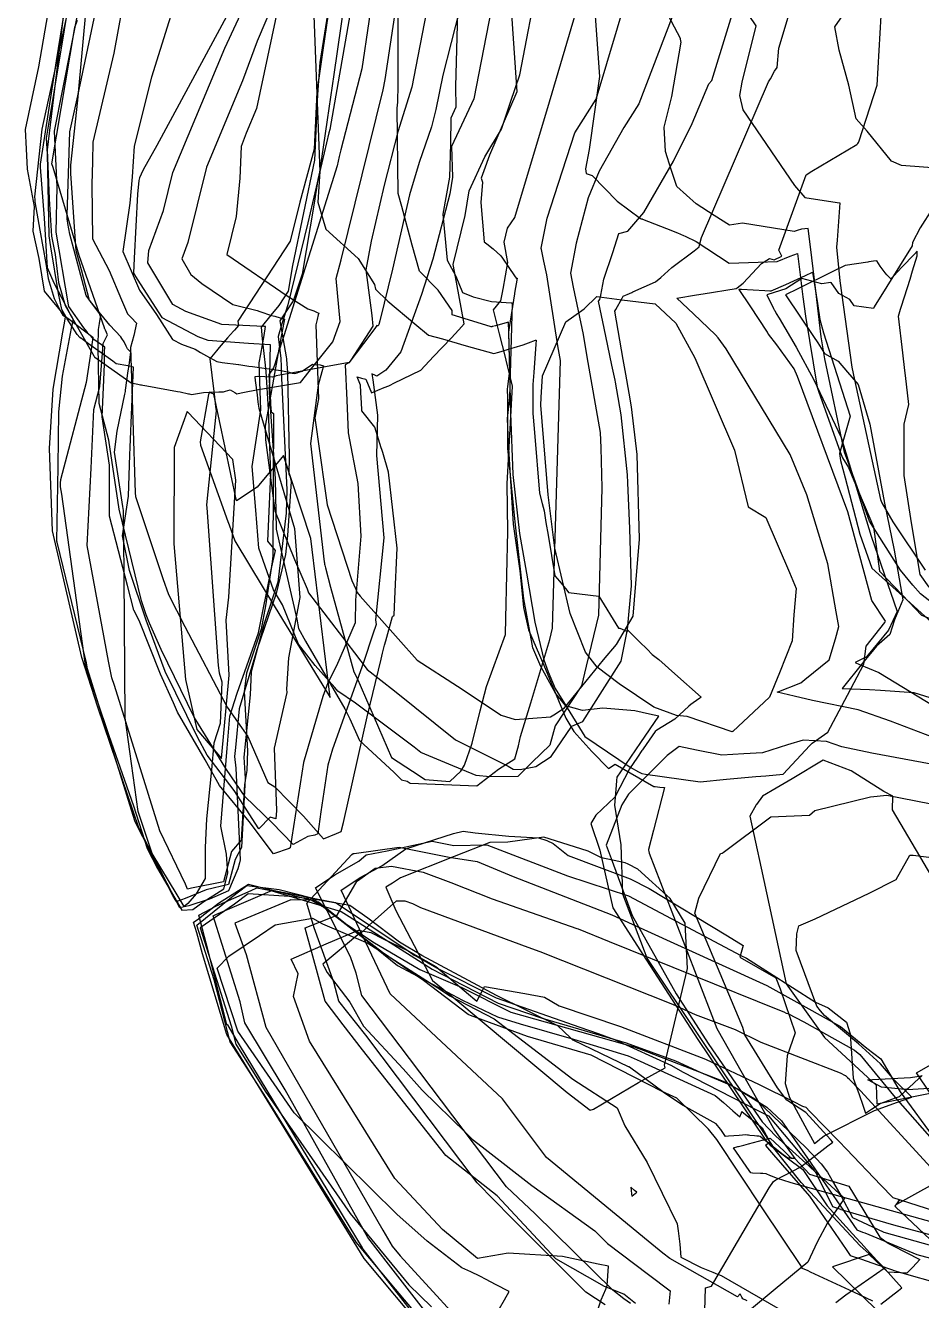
# Model space of a CAD drawing. Extents: x 0 to 298, y 0 to 220.
# Drawn here: x 9.26 to 31.68, y 158.27 to 190.17 of the extents above; entities that cross this region are included whole.
import ezdxf

# ---------------------------------------------------------------- set-up
doc = ezdxf.new("R2010")
doc.units = 0
doc.layers.add('LINES', color=1, linetype='CONTINUOUS')

msp = doc.modelspace()

# ---------------------------------------------------------------- linework, layer by layer
at = {"layer": 'LINES', "color": 1}
for points in [[(17.959, 195.752, 0), (16.977, 188.945, 0), (16.811, 187.813, 0), (16.62, 186.499, 0), (16.579, 186.318, 0), (16.489, 185.725, 0), (16.187, 183.953, 0), (15.97, 183.303, 0), (15.926, 183.237, 0), (15.624, 182.786, 0), (15.784, 181.885, 0), (15.793, 181.835, 0), (15.796, 181.819, 0), (15.816, 181.493, 0), (15.86, 179.375, 0), (15.851, 178.951, 0), (15.878, 178.907, 0), (15.914, 178.761, 0), (15.816, 177.409, 0), (15.768, 176.935, 0), (15.535, 175.964, 0), (15.048, 174.553, 0), (14.607, 173.074, 0), (14.516, 172.106, 0), (14.489, 171.884, 0), (14.522, 171.591, 0), (14.634, 169.294, 0), (14.617, 169.221, 0), (14.577, 169.07, 0), (14.342, 168.523, 0), (13.863, 168.31, 0), (13.5, 168.193, 0), (13.352, 168.146, 0), (13.124, 168.093, 0), (12.811, 168.702, 0), (12.097, 170.095, 0), (11.551, 171.713, 0), (11.075, 173.114, 0), (10.676, 174.36, 0), (10.433, 175.404, 0), (9.94, 177.526, 0), (9.867, 179.585, 0), (9.907, 180.261, 0), (9.957, 181.074, 0), (10.2, 182.502, 0), (10.246, 182.774, 0), (10.265, 182.885, 0), (10.098, 183.089, 0), (9.742, 183.526, 0), (9.602, 184.347, 0), (9.458, 185.028, 0), (9.491, 185.646, 0), (9.313, 186.579, 0), (9.288, 187.087, 0), (9.263, 187.572, 0), (9.599, 189.135, 0), (9.949, 191.175, 0)], [(16.469, 194.805, 0), (15.044, 188.098, 0), (14.781, 187.478, 0), (14.658, 187.148, 0), (14.626, 186.357, 0), (14.531, 185.396, 0), (14.302, 184.447, 0), (15.813, 183.405, 0), (16.326, 183.081, 0), (16.475, 183.031, 0), (16.564, 182.992, 0), (16.6, 182.977, 0), (16.588, 182.93, 0), (16.561, 182.818, 0), (16.529, 182.684, 0), (16.595, 180.831, 0), (16.505, 180.36, 0), (16.754, 178.592, 0), (16.814, 178.178, 0), (17.432, 176.288, 0), (17.528, 176.066, 0), (17.565, 175.983, 0), (17.639, 175.896, 0), (19.066, 174.297, 0), (20.07, 173.639, 0), (21.169, 172.916, 0), (21.512, 172.808, 0), (22.397, 172.874, 0), (22.482, 172.928, 0), (22.751, 173.101, 0), (23.729, 174.298, 0), (24.052, 174.682, 0), (24.468, 175.39, 0), (24.539, 176.212, 0), (24.63, 177.32, 0), (24.566, 179.437, 0), (24.431, 180.631, 0), (24.367, 180.977, 0), (24.285, 181.453, 0), (24.222, 181.817, 0), (24.012, 183.029, 0), (24.036, 183.071, 0), (24.191, 183.347, 0), (24.221, 183.4, 0), (24.378, 183.47, 0), (24.434, 183.494, 0), (24.458, 183.505, 0), (25.028, 183.76, 0), (25.157, 183.864, 0), (25.439, 184.114, 0), (25.996, 184.537, 0), (26.123, 184.635, 0), (26.13, 184.675, 0), (26.175, 184.872, 0), (27.852, 188.766, 0), (27.903, 188.842, 0), (28.004, 189.031, 0), (28.074, 189.119, 0), (28.112, 189.603, 0), (29.084, 192.835, 0)], [(20.193, 194.811, 0), (20.021, 188.644, 0), (20.033, 188.128, 0), (19.907, 187.851, 0), (19.894, 187.211, 0), (19.874, 186.382, 0), (19.706, 185.456, 0), (19.741, 185.091, 0), (19.818, 184.298, 0), (20.029, 183.905, 0), (20.195, 183.496, 0), (20.464, 183.383, 0), (20.92, 183.265, 0), (21.289, 183.242, 0), (21.417, 183.234, 0), (21.441, 183.233, 0), (21.44, 183.22, 0), (21.373, 180.861, 0), (21.318, 180.342, 0), (21.337, 179.723, 0), (21.465, 177.697, 0), (21.633, 176.525, 0), (21.728, 175.613, 0), (21.846, 175.054, 0), (22.231, 174.165, 0), (22.786, 172.84, 0), (22.982, 172.512, 0), (23.433, 172.008, 0), (23.852, 171.582, 0), (24.018, 171.694, 0), (24.989, 171.134, 0), (25.019, 171.131, 0), (25.138, 171.118, 0), (25.252, 171.105, 0), (24.979, 170.036, 0), (24.856, 169.553, 0), (24.852, 169.536, 0), (24.86, 169.505, 0), (24.872, 169.464, 0), (26.004, 166.529, 0), (26.565, 165.08, 0), (28.002, 162.531, 0), (28.516, 161.822, 0), (28.878, 161.436, 0), (29.862, 161.131, 0), (30.64, 159.858, 0), (30.823, 159.724, 0), (30.845, 159.708, 0), (30.96, 159.648, 0), (31.638, 159.295, 0), (31.468, 159.107, 0), (31.397, 159.037, 0), (31.314, 158.956, 0), (30.839, 158.98, 0), (30.377, 159.426, 0), (29.453, 159.116, 0), (30.18, 158.406, 0), (31.008, 157.595, 0)], [(18.008, 180.123, 0), (17.68, 180.529, 0), (17.667, 180.755, 0), (17.663, 180.831, 0), (17.643, 181.176, 0), (17.565, 181.38, 0), (17.67, 181.352, 0), (17.778, 181.323, 0), (17.918, 180.98, 0), (18.237, 181.113, 0), (18.352, 181.161, 0), (18.389, 181.177, 0), (18.48, 181.222, 0), (19.153, 181.552, 0), (19.475, 181.889, 0), (19.914, 182.352, 0), (20.11, 182.558, 0), (20.236, 182.712, 0), (20.046, 183.75, 0), (19.965, 184.192, 0), (20.268, 185.418, 0), (20.361, 186.037, 0), (20.756, 186.89, 0), (21.178, 187.575, 0), (21.4, 188.257, 0), (21.635, 188.942, 0), (22.586, 193.886, 0)], [(17.866, 193.21, 0), (16.875, 187.572, 0), (16.852, 187.49, 0), (16.331, 185.233, 0), (15.83, 183.184, 0), (15.681, 182.707, 0), (15.584, 182.394, 0), (15.648, 181.844, 0), (15.65, 181.819, 0), (15.657, 181.669, 0), (15.664, 181.526, 0), (15.799, 178.559, 0), (15.785, 177.969, 0), (15.579, 176.245, 0), (15.226, 175.187, 0), (14.911, 173.998, 0), (14.881, 173.429, 0), (14.73, 171.869, 0), (14.758, 171.329, 0), (14.664, 169.604, 0), (14.51, 169.309, 0), (14.339, 168.68, 0), (13.78, 168.548, 0), (13.258, 168.332, 0), (13.077, 168.263, 0), (13.029, 168.259, 0), (12.946, 168.401, 0), (12.008, 170.244, 0), (11.914, 170.537, 0), (10.811, 174.08, 0), (10.785, 174.229, 0), (10.058, 177.242, 0), (10.05, 177.274, 0), (10.08, 179.141, 0), (10.1, 180.509, 0), (10.185, 181.397, 0), (10.415, 182.603, 0), (10.435, 182.709, 0), (10.455, 182.816, 0), (10.435, 182.855, 0), (10.391, 182.94, 0), (9.977, 183.726, 0), (9.817, 184.106, 0), (9.734, 185.351, 0), (9.641, 186.631, 0), (9.637, 186.707, 0), (10.042, 189.292, 0), (10.236, 190.522, 0)], [(30.669, 158.176, 0), (31.112, 158.525, 0), (31.194, 158.588, 0), (30.704, 159.133, 0), (30.652, 159.191, 0), (30.524, 159.306, 0), (30.151, 159.643, 0), (28.67, 161.223, 0), (27.987, 162.079, 0), (27.942, 162.175, 0), (27.182, 163.306, 0), (26.097, 164.931, 0), (24.819, 166.841, 0), (24.214, 168.441, 0), (24.168, 169.671, 0), (24.007, 170.662, 0), (24.051, 171.155, 0), (24.063, 171.283, 0), (24.071, 171.367, 0), (24.163, 171.503, 0), (24.661, 172.234, 0), (25.109, 172.89, 0), (24.875, 172.943, 0), (24.509, 173.026, 0), (23.712, 173.092, 0), (23.204, 173.036, 0), (22.783, 173.152, 0), (22.526, 173.468, 0), (22.158, 174.133, 0), (21.961, 174.602, 0), (21.733, 175.828, 0), (21.516, 177.754, 0), (21.335, 179.587, 0), (21.329, 180.847, 0), (21.328, 181.072, 0), (21.336, 181.139, 0), (21.386, 181.536, 0), (21.359, 182.508, 0), (21.353, 182.747, 0), (21.02, 182.662, 0), (20.946, 182.639, 0), (20.944, 182.638, 0), (20.94, 182.637, 0), (20.926, 182.633, 0), (20.922, 182.634, 0), (20.921, 182.634, 0), (20.92, 182.635, 0), (20.919, 182.635, 0), (20.912, 182.637, 0), (20.89, 182.643, 0), (19.937, 182.931, 0), (19.942, 183.039, 0), (19.587, 183.547, 0), (19.118, 184.025, 0), (18.94, 184.675, 0), (18.677, 185.64, 0), (18.59, 185.968, 0), (18.562, 188.105, 0), (18.577, 188.254, 0), (18.59, 188.689, 0), (18.587, 193.029, 0)], [(18.202, 192.646, 0), (17.678, 189.086, 0), (17.156, 187.065, 0), (17.111, 186.891, 0), (17.058, 186.664, 0), (15.725, 182.408, 0), (15.572, 181.921, 0), (15.508, 181.726, 0), (15.47, 181.611, 0)], [(17.075, 192.118, 0), (16.705, 189.558, 0), (16.55, 188.502, 0), (16.484, 187.076, 0), (16.129, 185.753, 0), (15.883, 184.774, 0), (14.579, 182.774, 0), (14.591, 182.669, 0), (14.491, 182.552, 0), (14.464, 182.521, 0), (14.319, 182.354, 0), (14.11, 182.113, 0), (14.038, 182.03, 0), (13.877, 181.836, 0), (13.979, 181.012, 0), (13.996, 180.871, 0), (14.019, 180.639, 0), (14.03, 180.53, 0), (13.792, 178.18, 0), (13.797, 178.104, 0), (14.08, 174.162, 0), (14.107, 173.977, 0), (14.175, 173.75, 0), (14.133, 172.71, 0), (13.975, 172.216, 0), (13.917, 171.546, 0), (13.79, 170.327, 0), (13.758, 169.605, 0), (13.761, 168.827, 0), (13.533, 168.446, 0), (13.327, 168.208, 0), (13.234, 168.129, 0), (13.054, 168.425, 0), (12.431, 169.456, 0), (12.086, 170.509, 0), (11.876, 172.008, 0), (11.759, 172.851, 0), (11.73, 176.425, 0), (11.73, 176.482, 0), (11.712, 178.015, 0), (11.712, 178.032, 0), (11.712, 178.042, 0), (11.697, 178.139, 0), (11.486, 179.497, 0), (11.553, 180.02, 0), (11.752, 180.951, 0), (11.756, 180.985, 0), (11.761, 181.015, 0), (11.765, 181.045, 0), (11.833, 181.53, 0), (11.839, 181.575, 0), (11.853, 181.672, 0), (11.899, 181.998, 0), (11.817, 182.079, 0), (11.779, 182.153, 0), (11.728, 182.254, 0), (11.674, 182.341, 0), (11.647, 182.385, 0), (11.376, 182.671, 0), (10.879, 183.277, 0), (10.878, 183.278, 0), (10.878, 183.279, 0), (10.866, 183.291, 0), (10.665, 184.056, 0), (10.528, 184.532, 0), (10.401, 186.473, 0), (10.394, 186.626, 0), (10.397, 186.679, 0), (10.573, 188.308, 0), (10.799, 190.764, 0)], [(15.402, 178.943, 0), (15.345, 180.562, 0), (15.281, 181.519, 0), (15.274, 181.593, 0), (15.257, 181.749, 0), (15.25, 181.816, 0), (15.195, 182.337, 0), (15.165, 182.626, 0), (15.412, 182.924, 0), (15.614, 183.166, 0), (15.848, 183.524, 0), (15.95, 184.171, 0), (16.501, 186.803, 0), (16.578, 188.446, 0), (16.634, 189.248, 0), (17.119, 192.301, 0)], [(13.07, 190.968, 0), (12.417, 188.876, 0), (11.982, 187.152, 0), (11.928, 186.389, 0), (11.876, 185.724, 0), (11.702, 184.519, 0), (12.113, 183.55, 0), (12.544, 182.943, 0), (12.939, 182.317, 0), (13.17, 182.197, 0), (13.505, 182.071, 0), (13.641, 181.994, 0), (13.868, 181.866, 0), (14.048, 181.763, 0), (14.184, 181.745, 0), (14.596, 181.688, 0), (14.604, 181.687, 0), (14.849, 181.653, 0), (14.941, 181.64, 0), (15.654, 181.542, 0), (15.69, 181.534, 0), (15.859, 181.495, 0), (15.935, 181.477, 0), (15.99, 181.464, 0), (16.057, 181.486, 0), (16.099, 181.499, 0), (16.189, 181.528, 0), (16.447, 181.696, 0), (16.465, 181.694, 0), (16.64, 181.682, 0), (16.719, 181.66, 0), (16.678, 181.511, 0), (16.585, 181.175, 0), (16.397, 179.714, 0), (16.74, 176.756, 0), (16.743, 176.726, 0), (16.747, 176.699, 0), (16.751, 176.666, 0), (16.766, 176.607, 0), (16.894, 176.118, 0), (17.479, 174.004, 0), (17.554, 173.856, 0), (18.419, 171.861, 0), (18.945, 171.516, 0), (19.261, 171.305, 0), (19.883, 171.255, 0), (20.155, 171.519, 0), (20.251, 171.667, 0), (20.442, 172.214, 0), (20.638, 173.023, 0), (20.801, 173.637, 0), (21.273, 174.932, 0), (21.28, 175.343, 0), (21.332, 177.513, 0), (21.319, 178.708, 0), (21.445, 181.147, 0), (21.292, 181.796, 0), (21.273, 181.876, 0), (21.124, 182.46, 0), (20.971, 183.058, 0), (21.161, 183.286, 0), (21.205, 183.533, 0), (21.21, 183.562, 0), (21.213, 183.578, 0), (21.331, 184.24, 0), (21.243, 184.753, 0), (21.32, 185.1, 0), (21.51, 185.365, 0), (22.372, 188.261, 0), (23.416, 191.799, 0)], [(23.011, 187.487, 0), (23.54, 188.331, 0), (24.611, 191.909, 0)], [(19.341, 190.739, 0), (18.926, 188.632, 0), (18.581, 187.515, 0), (18.24, 186.175, 0), (17.912, 184.778, 0), (17.777, 184.057, 0), (17.933, 182.917, 0), (17.955, 182.646, 0), (17.404, 181.802, 0), (17.364, 181.742, 0), (16.174, 181.527, 0), (15.532, 181.405, 0), (15.516, 181.4, 0), (15.496, 181.393, 0), (15.433, 181.373, 0), (15.068, 181.388, 0), (15.01, 181.386, 0), (14.999, 181.386, 0), (15.011, 181.289, 0), (15.056, 180.929, 0), (15.079, 180.751, 0), (15.092, 180.645, 0), (15.098, 180.597, 0), (15.992, 177.588, 0), (16.129, 175.865, 0), (15.84, 174.348, 0), (15.793, 173.565, 0), (15.806, 173.483, 0), (15.481, 172.094, 0), (15.541, 170.529, 0), (15.53, 170.319, 0), (15.383, 170.369, 0), (15.102, 170.075, 0), (14.481, 171.031, 0), (13.805, 171.915, 0), (13.568, 172.365, 0), (12.759, 174.01, 0), (12.278, 175.292, 0), (11.864, 176.54, 0), (11.686, 177.401, 0), (11.842, 178.4, 0), (11.876, 179.434, 0), (11.883, 179.61, 0), (11.925, 180.634, 0), (11.965, 181.625, 0), (11.82, 181.659, 0), (11.529, 181.711, 0), (11.452, 181.778, 0), (10.838, 182.21, 0), (10.706, 182.307, 0), (10.663, 182.339, 0), (10.657, 182.343, 0), (10.626, 182.365, 0), (10.556, 182.443, 0), (10.306, 182.83, 0), (10.175, 183.065, 0), (10.087, 183.47, 0), (9.896, 184.631, 0), (9.859, 184.911, 0), (9.813, 186.958, 0), (9.792, 187.353, 0), (9.988, 188.556, 0), (10.492, 191.586, 0)], [(12.322, 184.238, 0), (12.35, 184.541, 0), (12.712, 185.542, 0), (12.946, 186.493, 0), (14.25, 189.602, 0), (15.218, 191.688, 0)], [(15.764, 191.433, 0), (15.062, 189.783, 0), (14.693, 188.786, 0), (13.788, 186.63, 0), (13.324, 184.743, 0), (13.175, 184.332, 0), (13.398, 183.941, 0), (13.678, 183.719, 0), (14.455, 183.188, 0), (15.06, 183.043, 0), (15.124, 183.021, 0), (15.422, 182.92, 0), (15.506, 182.896, 0), (15.747, 182.827, 0), (15.682, 182.523, 0), (15.586, 181.984, 0), (15.26, 180.151, 0), (15.269, 179.805, 0), (15.501, 178.031, 0), (15.995, 176.809, 0), (16.311, 176.078, 0), (16.343, 175.975, 0), (17.492, 174.476, 0), (17.81, 174.062, 0), (18.5, 173.522, 0), (20.026, 172.303, 0), (21.343, 171.638, 0), (21.466, 171.563, 0), (21.64, 171.554, 0), (22.031, 171.635, 0), (22.414, 171.882, 0), (22.93, 172.639, 0), (23.208, 172.756, 0), (23.699, 173.531, 0), (24.165, 174.267, 0), (24.328, 175.062, 0), (24.429, 176.155, 0), (24.388, 177.59, 0)], [(24.388, 177.59, 0), (24.335, 178.729, 0), (24.329, 178.929, 0), (24.171, 180.431, 0), (24.062, 181.055, 0), (24.028, 181.251, 0), (24.018, 181.298, 0), (23.938, 181.675, 0), (23.785, 182.4, 0), (23.601, 183.274, 0), (23.638, 183.316, 0), (23.658, 183.423, 0), (23.733, 183.824, 0), (23.962, 184.49, 0), (24.106, 184.972, 0), (24.339, 185.029, 0), (24.739, 185.495, 0), (25.482, 186.779, 0), (25.944, 187.724, 0), (26.362, 188.71, 0), (26.436, 188.798, 0), (27.257, 191.457, 0)], [(11.784, 191.174, 0), (11.473, 189.48, 0), (10.945, 187.251, 0), (10.939, 186.767, 0), (10.923, 186.196, 0), (10.941, 184.835, 0), (11.355, 184.042, 0), (11.665, 183.312, 0), (11.814, 182.962, 0), (11.903, 182.87, 0), (12.043, 182.724, 0), (11.975, 182.414, 0), (11.892, 182.115, 0), (12.01, 178.48, 0), (12.012, 178.386, 0), (12.696, 176.339, 0), (12.842, 175.932, 0), (13.253, 175.139, 0), (14.305, 173.121, 0), (14.827, 172.38, 0), (15.326, 171.235, 0), (15.504, 171.125, 0), (16.218, 170.387, 0), (16.723, 169.819, 0), (17.047, 169.955, 0), (17.165, 170.004, 0), (17.219, 170.231, 0), (17.81, 172.876, 0), (18.162, 174.314, 0), (18.2, 174.47, 0), (18.208, 174.502, 0), (18.248, 174.665, 0), (18.278, 174.775, 0), (18.447, 175.382, 0), (18.491, 175.419, 0), (18.501, 175.825, 0), (18.565, 177.097, 0), (18.349, 178.998, 0), (18.201, 179.486, 0), (18.177, 179.564, 0), (18.164, 179.608, 0), (18.008, 180.123, 0)], [(14.734, 191.226, 0), (12.546, 187.17, 0), (12.207, 186.563, 0), (12.157, 186.454, 0), (12.116, 186.358, 0), (12.109, 186.329, 0), (12.098, 186.298, 0), (12.066, 185.949, 0), (11.983, 184.352, 0), (11.962, 183.978, 0), (12.06, 183.822, 0), (12.674, 182.865, 0), (13.579, 182.394, 0), (13.829, 182.3, 0), (14.846, 182.223, 0), (15.381, 182.191, 0), (15.375, 181.815, 0), (15.362, 180.987, 0), (15.511, 178.834, 0), (15.538, 177.573, 0), (16.052, 175.316, 0), (16.098, 175.087, 0), (16.268, 174.772, 0), (17.252, 173.079, 0), (17.38, 172.824, 0), (17.619, 172.286, 0), (18.483, 171.489, 0), (18.673, 171.302, 0), (18.81, 171.265, 0), (18.892, 171.215, 0), (19.096, 171.205, 0), (20.555, 171.145, 0), (21.096, 171.57, 0), (21.504, 171.824, 0), (21.6, 172.15, 0), (21.649, 172.387, 0), (21.906, 173.227, 0), (22.385, 174.814, 0), (22.453, 175.095, 0), (22.484, 176.233, 0), (22.651, 181.787, 0), (22.585, 182.162, 0), (22.309, 183.935, 0), (22.237, 184.273, 0), (22.173, 184.568, 0), (22.166, 184.59, 0), (22.168, 184.599, 0), (22.317, 185.352, 0), (22.602, 186.224, 0), (23.011, 187.487, 0)], [(16.445, 191.293, 0), (16.624, 186.518, 0), (16.575, 185.755, 0), (16.778, 185.077, 0), (17.586, 184.339, 0), (17.993, 183.694, 0), (18.017, 183.575, 0), (18.326, 183.272, 0), (19.008, 182.705, 0), (19.346, 182.425, 0), (19.694, 182.329, 0), (20.288, 182.16, 0), (20.984, 181.962, 0), (21.104, 181.998, 0), (21.193, 182.025, 0), (21.377, 182.081, 0), (21.49, 182.115, 0), (21.714, 182.183, 0), (21.847, 182.231, 0), (22.027, 182.296, 0), (22.043, 182.302, 0), (22.035, 182.203, 0), (21.979, 181.492, 0), (21.955, 181.189, 0), (21.957, 180.465, 0), (21.965, 180.376, 0), (21.998, 179.993, 0), (22.127, 178.474, 0), (22.191, 178.217, 0), (22.238, 178.03, 0), (22.287, 177.735, 0), (22.339, 177.419, 0), (22.506, 176.404, 0), (22.622, 176.266, 0), (22.811, 176.043, 0), (22.847, 175.99, 0), (23.606, 175.891, 0), (24.103, 175.097, 0), (24.132, 175.095, 0), (24.325, 175.012, 0), (24.333, 175.04, 0), (24.629, 174.753, 0), (24.817, 174.569, 0), (24.943, 174.432, 0), (25.108, 174.308, 0), (25.514, 173.949, 0), (26.171, 173.367, 0), (26.136, 173.342, 0), (26.129, 173.338, 0), (26.116, 173.328, 0), (25.91, 173.181, 0), (25.865, 173.141, 0), (25.509, 172.821, 0), (25.063, 172.539, 0), (25.019, 172.511, 0), (24.719, 172.073, 0), (24.704, 172.05, 0), (24.689, 172.029, 0), (24.577, 171.865, 0), (24.381, 171.576, 0), (24.009, 170.866, 0), (23.538, 170.418, 0), (23.408, 170.203, 0), (23.632, 169.537, 0), (23.96, 168.093, 0), (24.806, 166.786, 0), (26.089, 164.8, 0), (27.752, 162.328, 0), (27.821, 162.236, 0), (27.837, 162.214, 0), (27.896, 162.162, 0), (28.717, 161.548, 0), (29.325, 160.642, 0), (29.96, 159.942, 0), (30.057, 159.835, 0), (30.152, 159.729, 0), (30.173, 159.707, 0), (30.306, 159.56, 0), (30.749, 159.071, 0), (29.791, 158.407, 0), (29.54, 158.213, 0)], [(20.335, 191.39, 0), (19.702, 188.932, 0), (19.533, 188.071, 0), (19.422, 187.639, 0), (19.115, 186.747, 0), (18.872, 185.937, 0), (18.446, 184.073, 0), (18.129, 182.786, 0), (18.103, 182.688, 0), (18.084, 182.657, 0), (18.073, 182.661, 0), (18.058, 182.667, 0), (18.022, 182.619, 0), (17.905, 182.462, 0), (17.355, 181.729, 0), (17.26, 181.681, 0), (17.301, 180.797, 0), (17.338, 179.981, 0), (17.579, 178.714, 0), (17.653, 177.397, 0), (17.522, 175.795, 0), (17.513, 175.228, 0), (17.047, 174.152, 0), (16.826, 173.724, 0)], [(23.463, 191.228, 0), (23.625, 188.895, 0), (23.368, 187.067, 0), (23.28, 186.586, 0), (23.296, 186.471, 0), (23.444, 186.416, 0), (24.072, 185.775, 0), (24.654, 185.344, 0), (24.671, 185.339, 0), (24.686, 185.334, 0), (24.692, 185.332, 0), (24.704, 185.329, 0), (25.299, 185.097, 0), (25.58, 184.988, 0), (25.725, 184.918, 0), (25.766, 184.899, 0), (26.045, 184.765, 0), (26.871, 184.225, 0), (27.595, 184.252, 0), (28.076, 184.27, 0), (28.398, 184.398, 0), (28.581, 184.472, 0), (28.657, 183.866, 0), (28.684, 183.651, 0), (28.718, 183.382, 0), (28.783, 182.899, 0), (29.075, 181.126, 0), (29.111, 181.001, 0), (29.652, 179.505, 0), (29.706, 179.356, 0), (29.858, 179.113, 0), (29.994, 178.788, 0), (30.483, 177.627, 0), (30.634, 176.519, 0), (31.374, 175.742, 0), (31.68, 175.422, 0), (33.701, 174.618, 0)], [(32.927, 174.958, 0), (31.659, 175.956, 0), (31.471, 176.173, 0), (31.155, 176.542, 0), (30.386, 177.771, 0), (29.923, 179.05, 0), (29.761, 179.501, 0), (29.265, 181.834, 0), (29.175, 182.379, 0), (29.038, 183.532, 0), (28.906, 184.635, 0), (28.851, 185.092, 0), (28.683, 185.081, 0), (28.573, 185.047, 0), (28.495, 185.022, 0), (27.205, 185.23, 0), (26.878, 185.175, 0), (26.497, 185.42, 0), (26.046, 185.71, 0), (25.558, 186.144, 0), (25.422, 186.573, 0), (25.276, 187.023, 0), (25.244, 187.631, 0), (25.435, 188.396, 0), (25.667, 189.752, 0), (25.661, 189.772, 0), (25.656, 189.846, 0), (24.883, 191.306, 0)], [(10.392, 190.863, 0), (10.181, 189.904, 0), (9.669, 187.576, 0), (9.492, 185.884, 0), (9.495, 185.82, 0), (9.499, 185.758, 0), (9.62, 185.053, 0), (9.769, 184.218, 0), (9.829, 183.846, 0), (9.982, 183.34, 0), (10.156, 182.994, 0), (10.2, 182.927, 0), (10.296, 182.865, 0), (10.353, 182.823, 0), (10.949, 182.373, 0), (10.902, 182.063, 0), (10.777, 181.239, 0), (10.137, 178.807, 0), (10.132, 178.726, 0), (10.126, 178.628, 0), (10.165, 178.45, 0), (10.759, 174.166, 0), (11.35, 172.41, 0), (11.965, 170.647, 0), (12.308, 169.577, 0), (12.563, 169.078, 0), (13.172, 168.038, 0), (13.448, 168.058, 0), (13.697, 168.237, 0), (14.227, 168.575, 0), (14.323, 168.96, 0), (14.296, 169.44, 0), (14.154, 170.136, 0), (14.312, 172.09, 0), (14.376, 172.889, 0), (14.563, 173.468, 0), (15.092, 174.98, 0), (15.411, 176.557, 0), (15.518, 177.033, 0), (15.325, 177.268, 0), (15.402, 178.943, 0)], [(10.269, 190.953, 0), (9.803, 187.061, 0), (9.855, 185.835, 0), (9.917, 184.901, 0), (10.001, 184.441, 0), (10.089, 183.745, 0), (10.256, 183.163, 0), (10.971, 181.91, 0), (10.993, 181.874, 0), (10.995, 181.873, 0), (11.903, 181.228, 0), (12.035, 181.204, 0), (12.075, 181.197, 0), (12.137, 181.186, 0), (12.162, 181.181, 0), (12.195, 181.175, 0), (12.298, 181.156, 0), (13.064, 181.019, 0), (13.131, 181.004, 0), (13.345, 180.958, 0), (13.359, 180.955, 0), (13.419, 180.942, 0), (13.72, 180.991, 0), (13.875, 180.997, 0), (13.921, 180.998, 0), (14.097, 181.004, 0), (14.123, 181.005, 0), (14.155, 181.007, 0), (14.217, 181.011, 0), (14.27, 181.026, 0), (14.383, 181.057, 0), (14.505, 180.989, 0), (14.555, 180.961, 0), (14.661, 180.981, 0), (14.828, 181.013, 0), (15.093, 181.063, 0), (16.146, 181.244, 0), (16.453, 181.63, 0), (16.95, 182.259, 0), (17.136, 182.765, 0), (17.035, 183.842, 0), (17.164, 184.311, 0), (18.21, 188.561, 0), (18.265, 188.82, 0), (18.527, 190.593, 0)], [(11.149, 182.925, 0), (10.89, 183.269, 0), (10.779, 183.417, 0), (10.371, 184.954, 0), (10.319, 185.22, 0), (10.31, 185.289, 0), (10.309, 185.326, 0), (10.304, 185.425, 0), (10.374, 187.512, 0), (10.576, 188.417, 0), (11.13, 191.063, 0)], [(20.976, 190.876, 0), (20.48, 188.339, 0), (19.922, 187.144, 0), (19.946, 186.375, 0), (19.88, 185.957, 0), (19.456, 184.324, 0), (19.169, 183.439, 0), (18.656, 182.011, 0), (18.278, 181.547, 0), (18.051, 181.398, 0), (18.019, 181.414, 0), (17.931, 181.46, 0), (17.951, 181.311, 0), (18.072, 180.42, 0), (18.043, 179.418, 0), (18.23, 177.351, 0), (18.025, 175.305, 0), (18.039, 175.189, 0), (17.951, 174.945, 0), (17.723, 174.233, 0), (16.942, 172.07, 0), (16.824, 171.669, 0), (16.652, 170.498, 0), (16.575, 169.947, 0), (16.502, 169.918, 0), (16.327, 169.881, 0), (15.96, 169.679, 0), (15.43, 170.231, 0), (14.759, 170.874, 0), (14.296, 171.56, 0), (13.487, 172.868, 0), (12.655, 174.563, 0), (12.363, 175.219, 0), (12.282, 175.427, 0), (12.168, 175.781, 0), (11.609, 178.069, 0), (11.349, 179.795, 0), (11.11, 180.716, 0), (11.085, 182.148, 0), (11.088, 182.567, 0), (11.113, 182.713, 0), (11.149, 182.925, 0)], [(32.131, 172.296, 0), (30.909, 172.768, 0), (30.097, 173.052, 0), (28.956, 173.282, 0), (28.495, 173.391, 0), (28.075, 173.49, 0), (28.661, 173.725, 0), (28.768, 173.811, 0), (29.377, 174.305, 0), (29.529, 174.827, 0), (29.619, 175.139, 0), (29.551, 175.499, 0), (29.337, 176.705, 0), (28.811, 178.427, 0), (28.396, 179.436, 0), (26.794, 182.079, 0), (26.659, 182.264, 0), (26.597, 182.361, 0), (26.531, 182.436, 0), (25.976, 182.958, 0), (25.56, 183.353, 0), (26.054, 183.431, 0), (26.219, 183.457, 0), (27.05, 183.595, 0), (27.072, 183.606, 0), (27.223, 183.727, 0), (27.679, 184.218, 0), (27.877, 184.342, 0), (27.996, 184.311, 0), (28.187, 184.4, 0), (28.111, 184.55, 0), (28.801, 186.439, 0), (28.942, 186.527, 0), (30.066, 187.199, 0), (30.093, 187.222, 0), (30.108, 187.249, 0), (30.124, 187.288, 0), (30.577, 188.677, 0), (30.703, 190.853, 0)], [(16.826, 173.724, 0), (16.704, 173.388, 0), (16.233, 171.789, 0), (16.223, 171.732, 0), (15.887, 169.596, 0), (15.859, 169.58, 0), (15.467, 169.45, 0), (14.859, 170.256, 0), (14.12, 171.156, 0), (13.757, 171.803, 0), (13.068, 172.989, 0), (12.964, 173.223, 0), (12.641, 173.946, 0), (12.107, 175.288, 0), (11.974, 175.541, 0), (11.813, 176.161, 0), (11.363, 177.892, 0), (11.367, 179.174, 0), (11.185, 180.382, 0), (11.223, 181.31, 0), (11.24, 181.702, 0), (11.243, 182.01, 0), (11.244, 182.128, 0), (10.971, 182.314, 0), (10.832, 182.465, 0), (10.824, 182.473, 0), (10.821, 182.479, 0), (10.817, 182.484, 0), (10.802, 182.51, 0), (10.801, 182.51, 0), (10.799, 182.514, 0), (10.725, 182.605, 0), (10.347, 183.138, 0), (10.338, 183.182, 0), (10.028, 185.001, 0), (10.059, 186.136, 0), (9.992, 187.53, 0), (10.61, 190.678, 0)], [(21.41, 190.695, 0), (21.555, 188.517, 0), (20.877, 186.932, 0), (20.734, 186.537, 0), (20.666, 186.354, 0), (20.697, 186.252, 0), (20.66, 185.745, 0), (20.739, 184.761, 0), (20.811, 184.706, 0), (20.968, 184.586, 0), (21.159, 184.409, 0), (21.197, 184.354, 0), (21.499, 183.909, 0), (21.538, 183.851, 0), (21.564, 183.849, 0), (21.498, 183.479, 0), (21.497, 183.467, 0), (21.497, 183.462, 0), (21.497, 183.462, 0), (21.497, 183.462, 0), (21.365, 182.619, 0), (21.347, 182.504, 0), (21.403, 180.469, 0), (21.454, 178.938, 0), (21.628, 177.464, 0), (21.8, 176.467, 0), (22.012, 175.246, 0), (22.234, 174.301, 0), (22.338, 174.001, 0), (22.515, 173.581, 0), (22.751, 173.207, 0), (23.263, 172.38, 0), (24.397, 171.617, 0), (24.605, 171.502, 0), (24.687, 171.457, 0), (24.781, 171.438, 0), (26.144, 171.246, 0), (26.808, 171.316, 0), (27.539, 171.38, 0), (27.792, 171.402, 0), (28.218, 171.439, 0), (28.892, 172.158, 0), (28.945, 172.215, 0), (29.343, 172.493, 0), (29.828, 173.416, 0), (30.238, 174.191, 0), (30.301, 174.641, 0), (30.77, 175.239, 0), (30.779, 175.265, 0), (30.439, 175.783, 0), (29.841, 178.008, 0), (28.585, 181.387, 0), (28.5, 181.581, 0), (28.064, 182.181, 0), (27.857, 182.449, 0), (27.853, 182.456, 0), (27.85, 182.459, 0), (27.849, 182.462, 0), (27.83, 182.499, 0), (27.396, 183.155, 0), (27.123, 183.567, 0), (27.116, 183.578, 0), (27.119, 183.578, 0), (27.176, 183.575, 0), (27.761, 183.543, 0), (27.888, 183.537, 0), (27.923, 183.535, 0), (28.288, 183.696, 0), (28.781, 183.919, 0), (28.958, 183.998, 0), (29.079, 183.217, 0), (29.141, 182.813, 0), (29.231, 182.482, 0), (29.898, 180.398, 0), (29.629, 179.465, 0), (29.659, 179.293, 0), (29.774, 178.852, 0), (30.139, 177.449, 0), (30.438, 176.596, 0), (31.308, 175.807, 0), (32.041, 175.147, 0)], [(27.169, 190.705, 0), (27.54, 190.167, 0), (27.187, 188.759, 0), (27.126, 188.419, 0), (27.217, 188.063, 0), (28.502, 186.166, 0), (28.767, 185.871, 0), (29.57, 185.747, 0), (29.639, 185.736, 0), (29.572, 184.799, 0), (29.559, 184.624, 0), (29.641, 183.782, 0), (29.942, 181.625, 0), (30.01, 181.31, 0), (30.661, 178.312, 0), (30.694, 178.231, 0), (30.963, 177.753, 0), (31.772, 176.547, 0)], [(15.47, 181.611, 0), (15.435, 181.558, 0), (15.353, 181.437, 0), (15.386, 180.876, 0), (15.392, 180.769, 0), (15.397, 180.692, 0), (15.411, 180.51, 0), (15.465, 180.465, 0), (15.451, 176.904, 0), (15.437, 176.756, 0), (15.27, 175.652, 0), (15.157, 175.071, 0), (14.794, 173.968, 0), (14.736, 173.507, 0), (14.821, 172.026, 0), (14.801, 171.534, 0), (14.74, 171.181, 0), (14.659, 169.793, 0), (14.415, 169.506, 0), (14.216, 168.747, 0), (13.418, 168.586, 0), (13.314, 168.564, 0), (13.263, 168.689, 0), (12.623, 170.021, 0), (11.486, 173.66, 0), (11.427, 173.849, 0), (11.337, 174.265, 0), (10.808, 177.161, 0), (10.903, 179.097, 0), (10.975, 180.565, 0), (11.124, 181.142, 0), (11.187, 181.974, 0), (11.205, 182.218, 0), (11.316, 182.43, 0), (11.266, 182.549, 0), (11.246, 182.585, 0), (11.245, 182.587, 0), (11.242, 182.595, 0), (11.237, 182.606, 0), (10.603, 184.42, 0), (10.436, 184.985, 0), (9.951, 186.618, 0), (9.924, 186.71, 0), (10.499, 190.126, 0), (10.501, 190.134, 0), (10.56, 190.308, 0)], [(25.443, 190.392, 0), (24.613, 188.21, 0), (24.237, 187.617, 0), (23.62, 186.526, 0), (23.342, 185.862, 0), (23.039, 184.729, 0), (22.898, 183.974, 0), (22.971, 183.622, 0), (23.215, 182.439, 0), (23.313, 181.886, 0), (23.644, 179.99, 0), (23.658, 179.609, 0), (23.686, 178.603, 0), (23.6, 175.417, 0), (23.293, 174.144, 0), (23.173, 173.655, 0), (22.513, 172.651, 0), (22.384, 172.17, 0), (21.943, 171.737, 0), (21.579, 171.379, 0), (20.878, 171.375, 0), (20.54, 171.405, 0), (19.856, 171.691, 0), (19.156, 171.987, 0), (18.989, 172.117, 0), (17.524, 173.221, 0), (17.079, 173.517, 0), (17.001, 173.606, 0), (16.515, 174.158, 0), (16.096, 174.697, 0), (15.692, 175.675, 0), (15.468, 176.057, 0), (15.105, 177.099, 0), (15.025, 178.043, 0), (14.935, 179.142, 0), (15.154, 180.553, 0), (15.113, 181.731, 0), (15.151, 181.951, 0), (15.231, 182.419, 0), (15.268, 182.639, 0), (15.227, 182.642, 0), (14.178, 182.691, 0), (13.273, 183.017, 0), (12.946, 183.195, 0), (12.425, 184.069, 0), (12.322, 184.238, 0)], [(32.175, 186.591, 0), (31.186, 186.673, 0), (30.936, 186.782, 0), (30.321, 187.528, 0), (30.046, 187.838, 0), (29.867, 188.683, 0), (29.621, 189.559, 0), (29.515, 190.142, 0), (29.705, 190.417, 0)], [(32.269, 186.075, 0), (31.651, 185.107, 0), (31.462, 184.74, 0), (31.449, 184.656, 0), (30.502, 183.137, 0), (30.486, 183.092, 0), (30.001, 183.158, 0), (29.894, 183.32, 0), (29.611, 183.468, 0), (29.427, 183.743, 0), (29.424, 183.747, 0), (29.419, 183.746, 0), (29.19, 183.711, 0), (28.693, 183.84, 0), (28.285, 183.584, 0), (27.838, 183.443, 0), (27.811, 183.434, 0), (27.983, 183.092, 0), (28, 183.06, 0), (28.01, 183.039, 0), (28.047, 182.966, 0), (28.119, 182.846, 0), (28.551, 182.126, 0), (28.993, 181.309, 0), (29.676, 179.863, 0), (30.426, 177.395, 0), (31.077, 175.508, 0), (30.861, 175.041, 0), (30.31, 174.377, 0), (30.295, 174.369, 0), (30.244, 174.341, 0), (30.244, 174.34, 0), (30.022, 174.232, 0), (30.129, 174.187, 0), (30.613, 173.986, 0), (32.195, 173.022, 0)], [(31.877, 176.118, 0), (31.651, 176.439, 0), (31.436, 177.733, 0), (31.25, 178.913, 0), (31.253, 180.2, 0), (31.37, 180.688, 0), (31.284, 181.412, 0), (31.269, 181.537, 0), (31.216, 181.981, 0), (31.107, 182.897, 0), (31.162, 183.075, 0), (31.185, 183.148, 0), (31.398, 183.829, 0), (31.461, 184.034, 0), (31.579, 184.41, 0), (31.576, 184.527, 0), (31.506, 184.454, 0), (31.189, 184.125, 0), (30.988, 183.913, 0), (30.916, 183.838, 0), (30.819, 183.936, 0), (30.772, 183.985, 0), (30.653, 184.153, 0), (30.609, 184.219, 0), (30.563, 184.287, 0), (30.479, 184.274, 0), (30.366, 184.257, 0), (30.343, 184.254, 0), (29.77, 184.17, 0), (29.468, 184.021, 0), (28.59, 183.588, 0), (28.277, 183.434, 0), (29.017, 182.34, 0), (29.056, 182.282, 0), (29.089, 182.233, 0), (29.253, 181.97, 0), (29.595, 181.775, 0), (29.832, 181.499, 0), (30.095, 181.187, 0), (30.394, 180.2, 0), (30.754, 178.223, 0), (31.003, 177.049, 0), (31.213, 175.806, 0), (31.011, 175.304, 0), (30.89, 174.934, 0), (30.555, 174.646, 0), (30.409, 174.464, 0), (30.359, 174.403, 0), (30.208, 174.215, 0)], [(22.201, 181.404, 0), (22.787, 182.757, 0), (23.241, 183.084, 0), (23.559, 183.39, 0), (24.184, 183.307, 0), (25.018, 183.206, 0), (25.536, 182.721, 0), (26.01, 181.856, 0), (27.006, 179.549, 0), (27.35, 178.128, 0), (27.789, 177.863, 0), (28.38, 176.483, 0), (28.545, 176.09, 0), (28.493, 175.424, 0), (28.447, 174.779, 0), (28.133, 173.976, 0), (27.877, 173.369, 0), (26.964, 172.512, 0), (26.954, 172.505, 0), (26.946, 172.501, 0), (25.82, 172.885, 0), (25.553, 172.91, 0), (24.989, 173.114, 0), (24.118, 173.697, 0), (23.564, 174.115, 0), (23.279, 174.496, 0), (22.892, 175.457, 0), (22.51, 177.096, 0), (22.342, 178.429, 0), (22.159, 180.67, 0), (22.17, 180.864, 0), (22.201, 181.404, 0)], [(13.854, 180.972, 0), (13.852, 180.968, 0), (13.848, 180.958, 0), (13.844, 180.937, 0), (13.636, 179.754, 0), (13.641, 179.669, 0), (14.328, 177.759, 0), (14.358, 177.676, 0), (14.501, 177.283, 0), (15.212, 176.103, 0), (16.887, 173.357, 0), (16.438, 177.062, 0), (16.405, 177.338, 0), (16.168, 178.046, 0), (16.11, 178.224, 0), (15.72, 179.417, 0), (15.061, 178.619, 0), (14.543, 178.28, 0), (13.973, 180.951, 0), (13.913, 180.977, 0), (13.908, 180.979, 0), (13.894, 180.985, 0), (13.883, 180.99, 0), (13.867, 180.997, 0), (13.854, 180.972, 0)], [(14.283, 175.297, 0), (14.35, 175.866, 0), (14.526, 178.793, 0), (14.452, 179.318, 0), (13.324, 180.501, 0), (13.31, 180.516, 0), (12.98, 179.612, 0), (12.98, 179.594, 0), (12.972, 177.205, 0), (13.263, 173.807, 0), (13.548, 172.557, 0), (14.166, 171.83, 0), (14.361, 173.914, 0), (14.283, 175.297, 0)], [(30.208, 174.215, 0), (29.698, 173.582, 0), (30.38, 173.56, 0), (30.66, 173.541, 0), (31.488, 173.484, 0), (32.452, 173.182, 0)], [(33.09, 171.471, 0), (30.44, 171.963, 0), (29.692, 172.128, 0), (29.308, 172.256, 0), (28.72, 172.295, 0), (28.332, 172.172, 0), (27.709, 171.976, 0), (27.234, 171.951, 0), (26.689, 171.919, 0), (26.05, 172.042, 0), (25.616, 172.135, 0), (25.318, 171.907, 0), (24.354, 170.939, 0), (24.188, 170.672, 0), (23.797, 169.661, 0), (23.918, 169.333, 0), (24.447, 167.904, 0), (25.547, 165.942, 0), (26.363, 164.674, 0), (27.693, 162.743, 0), (28.041, 162.385, 0), (28.874, 161.632, 0), (28.914, 161.595, 0), (29.226, 161.314, 0), (29.627, 160.951, 0), (29.758, 160.832, 0), (29.63, 160.648, 0), (29.331, 160.218, 0), (29.073, 159.733, 0), (28.839, 159.231, 0), (28.019, 158.551, 0), (27.383, 158.023, 0)], [(31.902, 163.462, 0), (31.556, 163.972, 0), (32.831, 164.697, 0), (32.797, 166.054, 0), (32.642, 167.081, 0), (32.241, 168.371, 0), (30.957, 170.551, 0), (30.97, 170.89, 0), (30.738, 171.003, 0), (29.921, 171.52, 0), (29.22, 171.79, 0), (28.446, 171.327, 0), (28.05, 171.094, 0), (27.703, 170.889, 0), (27.552, 170.679, 0), (27.549, 170.674, 0), (27.389, 170.389, 0), (27.672, 169.086, 0), (28.301, 166.197, 0), (29.254, 164.848, 0), (30.548, 163.657, 0), (30.562, 163.195, 0), (31.902, 163.462, 0)], [(26.261, 158.014, 0), (26.282, 158.592, 0), (26.426, 158.631, 0), (27.871, 161.088, 0), (27.983, 161.245, 0), (28.037, 161.287, 0), (28.664, 161.615, 0), (29.342, 162.142, 0), (29.465, 162.237, 0), (29.41, 162.297, 0), (28.786, 162.978, 0), (28.316, 163.282, 0), (28.08, 163.592, 0), (27.264, 164.918, 0), (27.213, 165.102, 0), (26.012, 167.967, 0), (26.115, 168.339, 0), (26.652, 169.455, 0), (26.693, 169.465, 0), (26.718, 169.478, 0), (27.916, 170.374, 0), (28.877, 170.415, 0), (29.016, 170.532, 0), (30.41, 170.871, 0), (30.819, 170.916, 0), (32.992, 170.493, 0)], [(24.402, 158.2, 0), (24.232, 158.313, 0), (23.961, 158.534, 0), (22.019, 160.438, 0), (21.297, 161.114, 0), (18.871, 164.329, 0), (17.682, 165.905, 0), (17.537, 166.459, 0), (17.394, 166.873, 0), (16.52, 168.593, 0), (17.005, 168.92, 0), (17.603, 169.268, 0), (17.789, 169.42, 0), (18.309, 169.522, 0), (19.437, 169.762, 0), (19.98, 169.654, 0), (20.811, 169.676, 0), (22.828, 168.893, 0), (24.353, 168.394, 0), (27.166, 166.9, 0), (27.308, 166.836, 0), (29.03, 165.737, 0), (29.348, 165.591, 0), (29.803, 165.237, 0), (29.895, 164.941, 0), (29.974, 163.832, 0), (30.039, 163.651, 0), (30.12, 163.422, 0), (30.215, 163.157, 0), (30.286, 162.957, 0), (30.433, 163.056, 0), (30.651, 163.203, 0), (30.769, 163.246, 0), (30.853, 163.276, 0), (31.037, 163.343, 0), (31.137, 163.379, 0), (31.287, 163.519, 0), (31.32, 163.55, 0), (31.267, 163.547, 0), (30.685, 163.608, 0), (30.48, 163.717, 0), (30.341, 163.791, 0), (30.454, 163.798, 0), (31.41, 163.852, 0), (31.672, 163.894, 0), (31.692, 163.898, 0), (31.681, 163.887, 0), (31.625, 163.836, 0), (31.367, 163.594, 0), (31.359, 163.587, 0), (31.32, 163.55, 0), (31.465, 163.559, 0), (32.689, 163.637, 0)], [(27.318, 158.267, 0), (27.305, 158.273, 0), (27.209, 158.315, 0), (27.19, 158.354, 0), (27.146, 158.44, 0), (27.081, 158.363, 0), (25.382, 159.326, 0), (25.214, 159.455, 0), (24.844, 159.757, 0), (22.301, 161.852, 0), (21.195, 163.318, 0), (18.39, 165.944, 0), (17.623, 167.562, 0), (17.159, 168.539, 0), (17.657, 168.866, 0), (18.176, 169.15, 0), (18.779, 169.575, 0), (19.975, 169.958, 0), (20.216, 170.014, 0), (20.515, 169.97, 0), (21.36, 169.887, 0), (22.103, 169.845, 0), (22.309, 169.778, 0), (22.468, 169.706, 0), (22.845, 169.407, 0), (24.393, 168.819, 0), (24.871, 168.579, 0), (26.831, 167.398, 0), (27.223, 167.153, 0), (27.138, 166.861, 0), (28.04, 166.345, 0), (28.146, 166.073, 0), (28.521, 164.965, 0), (28.319, 164.393, 0), (28.275, 163.701, 0), (28.384, 163.354, 0), (28.768, 162.642, 0), (29.007, 162.198, 0), (29.121, 162.294, 0), (29.146, 162.313, 0), (29.177, 162.337, 0), (29.249, 162.393, 0), (30.504, 163.029, 0), (31.081, 163.232, 0), (31.441, 163.358, 0), (31.004, 163.787, 0), (30.657, 164.195, 0), (30.11, 164.695, 0), (29.253, 165.402, 0), (29.159, 165.519, 0), (29.068, 165.634, 0), (28.545, 167.028, 0), (28.56, 167.444, 0), (28.614, 167.649, 0), (29.027, 167.818, 0), (30.375, 168.46, 0), (31.049, 168.809, 0), (31.393, 169.417, 0), (31.473, 169.412, 0), (32.84, 169.238, 0)], [(25.395, 168.333, 0), (24.586, 169.06, 0), (24.341, 169.188, 0), (24.271, 169.224, 0), (23.673, 169.347, 0), (23.34, 169.513, 0), (22.842, 169.673, 0), (22.237, 169.861, 0), (21.331, 169.739, 0), (20.884, 169.732, 0), (19.993, 169.379, 0), (18.65, 168.85, 0), (18.444, 168.717, 0), (18.279, 168.611, 0), (18.528, 168.028, 0), (19.449, 166.274, 0), (19.979, 165.841, 0), (22.813, 163.473, 0), (23.389, 163.034, 0), (23.473, 163.062, 0), (24.606, 163.73, 0), (25.272, 164.094, 0), (25.253, 164.158, 0), (25.831, 166.58, 0), (25.77, 167.711, 0), (25.395, 168.333, 0)], [(23.769, 158.161, 0), (23.283, 158.482, 0), (21.418, 160.347, 0), (20.564, 161.219, 0), (17.779, 164.912, 0), (17.106, 165.765, 0), (16.977, 166.237, 0), (16.49, 167.593, 0), (16.306, 168.215, 0), (17.431, 169.433, 0), (17.462, 169.453, 0), (17.49, 169.457, 0), (18.609, 169.612, 0), (19.863, 169.366, 0), (20.561, 169.253, 0), (21.462, 168.881, 0), (23.932, 167.921, 0), (24.64, 167.594, 0), (27.81, 166.155, 0), (28.786, 165.612, 0), (29.66, 165.125, 0), (30.318, 164.589, 0), (30.666, 164.317, 0), (30.892, 163.932, 0), (30.893, 163.931, 0), (31.148, 163.496, 0), (32.041, 162.278, 0)], [(24.523, 158.193, 0), (24.232, 158.43, 0), (23.752, 158.623, 0), (22.531, 159.317, 0), (21.066, 160.893, 0), (19.779, 161.902, 0), (17.695, 164.542, 0), (17.212, 165.17, 0), (16.763, 165.765, 0), (16.264, 167.586, 0), (16.261, 167.595, 0), (16.263, 167.596, 0), (17.061, 167.916, 0), (17.566, 168.769, 0), (17.572, 168.776, 0), (18.012, 169.092, 0), (18.425, 169.135, 0), (19.215, 168.989, 0), (19.907, 168.727, 0), (20.943, 168.318, 0), (23.06, 167.581, 0), (23.095, 167.568, 0), (23.869, 167.256, 0), (28.087, 165.553, 0), (28.24, 165.491, 0), (28.294, 165.464, 0), (28.343, 165.449, 0), (28.739, 165.241, 0), (30.01, 164.532, 0), (30.139, 164.429, 0), (31.022, 163.348, 0), (32.503, 161.672, 0)], [(19.314, 157.44, 0), (17.738, 159.325, 0), (15.667, 162.703, 0), (14.3, 164.93, 0), (13.688, 166.942, 0), (13.552, 167.472, 0), (13.468, 167.735, 0), (13.561, 167.799, 0), (14.091, 168.211, 0), (14.841, 168.692, 0), (15.575, 168.507, 0), (16.597, 168.245, 0), (17.272, 167.708, 0), (17.952, 167.247, 0), (19.133, 166.551, 0), (20.181, 166.102, 0), (21.404, 165.483, 0), (24.517, 164.606, 0), (24.58, 164.588, 0), (24.608, 164.575, 0), (26.636, 163.792, 0), (26.825, 163.721, 0), (27.349, 163.397, 0), (27.812, 163.108, 0), (28.18, 162.767, 0), (28.832, 161.83, 0), (29.658, 160.634, 0), (30.066, 160.043, 0), (30.208, 159.984, 0), (30.263, 159.962, 0), (31.567, 159.423, 0), (35.58, 158.344, 0)], [(19.828, 157, 0), (18.524, 158.553, 0), (17.537, 159.733, 0), (15.293, 163.334, 0), (14.384, 164.741, 0), (13.984, 166.297, 0), (13.55, 167.666, 0), (14.418, 168.367, 0), (14.799, 168.651, 0), (15.612, 168.552, 0), (16.431, 168.343, 0), (17.734, 167.329, 0), (18.569, 166.657, 0), (20.195, 165.783, 0), (21.074, 165.366, 0), (21.64, 165.191, 0), (22.979, 164.81, 0), (24.346, 164.393, 0), (24.64, 164.261, 0), (26.521, 163.401, 0), (26.729, 163.222, 0), (26.962, 163.021, 0), (27.137, 162.871, 0), (27.176, 162.965, 0), (27.189, 162.997, 0), (27.7, 162.593, 0), (27.799, 162.408, 0), (27.881, 162.255, 0), (27.89, 162.237, 0), (27.782, 162.149, 0), (27.981, 161.913, 0), (28.877, 160.883, 0), (29.796, 159.545, 0), (29.902, 159.399, 0), (30.179, 159.303, 0), (30.58, 159.165, 0), (30.666, 159.136, 0), (31.074, 158.995, 0), (32.247, 158.662, 0)], [(20.561, 155.894, 0), (17.715, 159.558, 0), (17.693, 159.586, 0), (14.618, 164.67, 0), (14.337, 165.152, 0), (14.299, 165.18, 0), (13.831, 167.019, 0), (13.604, 167.912, 0), (14.042, 168.146, 0), (14.907, 168.533, 0), (15.048, 168.595, 0), (15.405, 168.534, 0), (17.164, 168.005, 0), (17.227, 167.963, 0), (17.36, 167.88, 0), (19.441, 166.565, 0), (19.958, 166.297, 0), (21.091, 165.713, 0), (22.19, 165.338, 0), (24.293, 164.72, 0), (25.525, 164.265, 0), (26.159, 163.98, 0), (26.928, 163.652, 0), (27.531, 163.306, 0), (28.804, 162.08, 0), (29.17, 161.695, 0), (29.33, 161.485, 0), (29.482, 161.219, 0), (29.665, 160.9, 0), (29.958, 160.352, 0), (30.583, 160.055, 0), (30.741, 159.98, 0), (32.085, 159.605, 0)], [(30.465, 158.256, 0), (29.987, 158.479, 0), (28.907, 158.982, 0), (28.848, 159.01, 0), (28.707, 159.073, 0), (28.683, 159.11, 0), (28.677, 159.12, 0), (27.712, 160.567, 0), (26.562, 162.299, 0), (26.355, 162.555, 0), (25.56, 163.335, 0), (25.195, 163.502, 0), (23.417, 164.409, 0), (21.822, 164.877, 0), (20.396, 165.399, 0), (20.337, 165.428, 0), (19.223, 166.281, 0), (18.195, 166.981, 0), (16.747, 168.095, 0), (16.337, 168.33, 0), (15.862, 168.383, 0), (14.833, 168.45, 0), (14.495, 168.187, 0), (13.63, 167.598, 0), (14.408, 165.143, 0), (14.526, 164.687, 0), (15.257, 163.508, 0), (17.389, 160.447, 0), (18.859, 158.662, 0), (19.426, 158.112, 0)], [(20.038, 157, 0), (18.346, 159.181, 0), (17.833, 159.852, 0), (15.759, 163.539, 0), (14.747, 165.218, 0), (14.631, 165.747, 0), (13.955, 167.895, 0), (14.028, 167.932, 0), (15.076, 168.38, 0), (15.44, 168.537, 0), (16.502, 168.334, 0), (17.022, 168.233, 0), (18.781, 167.064, 0), (18.9, 166.98, 0), (18.989, 166.915, 0), (19.054, 166.876, 0), (19.549, 166.599, 0), (21.038, 165.842, 0), (23.138, 165.108, 0), (23.594, 164.948, 0), (23.998, 164.802, 0), (25.426, 164.15, 0), (25.702, 163.991, 0), (27.553, 163.042, 0), (27.853, 162.892, 0), (28.99, 161.544, 0), (29.01, 161.51, 0), (29.015, 161.501, 0), (29.019, 161.494, 0), (29.031, 161.477, 0), (29.038, 161.468, 0), (29.074, 161.395, 0), (29.456, 160.621, 0), (29.661, 160.554, 0), (29.668, 160.552, 0), (29.7, 160.543, 0), (30.981, 160.167, 0), (33.512, 159.49, 0)], [(32.161, 160.171, 0), (28.426, 161.215, 0), (28.369, 161.233, 0), (28.263, 161.268, 0), (28.054, 161.335, 0), (27.911, 161.391, 0), (27.907, 161.393, 0), (27.796, 161.445, 0), (27.785, 161.445, 0), (27.71, 161.448, 0), (27.658, 161.449, 0), (27.456, 161.455, 0), (27.414, 161.468, 0), (27.409, 161.47, 0), (27.369, 161.527, 0), (26.976, 162.093, 0), (27.084, 162.121, 0), (27.105, 162.126, 0), (27.14, 162.135, 0), (27.239, 162.161, 0), (27.3, 162.177, 0), (27.355, 162.192, 0), (27.729, 162.29, 0), (27.747, 162.294, 0), (27.643, 162.377, 0), (27.61, 162.38, 0), (27.561, 162.386, 0), (27.501, 162.392, 0), (27.387, 162.404, 0), (27.353, 162.408, 0), (27.33, 162.411, 0), (27.284, 162.416, 0), (27.124, 162.404, 0), (26.851, 162.386, 0), (26.778, 162.378, 0), (26.746, 162.425, 0), (26.66, 162.548, 0), (26.655, 162.555, 0), (26.547, 162.694, 0), (25.719, 163.149, 0), (25.279, 163.443, 0), (25.23, 163.476, 0), (25.209, 163.49, 0), (24.407, 164.088, 0), (24.376, 164.11, 0), (24.365, 164.116, 0), (24.354, 164.121, 0), (22.984, 164.776, 0), (22.961, 164.787, 0), (22.951, 164.792, 0), (22.888, 164.853, 0), (22.587, 165.146, 0), (21.052, 165.899, 0), (19.182, 166.9, 0), (18.621, 167.235, 0), (17.831, 167.835, 0), (17.379, 168.153, 0), (16.611, 168.292, 0), (15.905, 168.295, 0), (15.002, 167.92, 0), (14.505, 167.713, 0), (14.787, 166.932, 0), (15.275, 165.107, 0), (18.204, 160.029, 0), (18.376, 159.734, 0), (18.439, 159.629, 0), (18.637, 159.385, 0), (20.734, 157.101, 0)], [(31.921, 161.599, 0), (30.156, 163.519, 0), (29.873, 163.808, 0), (29.843, 163.838, 0), (29.84, 163.841, 0), (29.833, 163.848, 0), (29.805, 163.878, 0), (29.801, 163.882, 0), (29.789, 163.894, 0), (29.786, 163.897, 0), (29.655, 163.957, 0), (27.669, 164.723, 0), (27.032, 165.044, 0), (26.03, 165.42, 0), (25.459, 165.678, 0), (22.145, 166.999, 0), (21.842, 167.105, 0), (19.159, 168.094, 0), (18.954, 168.199, 0), (18.764, 168.262, 0), (18.542, 168.267, 0), (17.871, 167.669, 0), (17.764, 167.566, 0), (17.669, 167.481, 0), (17.578, 167.418, 0), (16.704, 166.69, 0), (16.74, 166.618, 0), (16.809, 166.476, 0), (17.376, 165.738, 0), (17.718, 165.134, 0), (18.717, 164.067, 0), (19.188, 163.536, 0), (20.281, 162.466, 0), (20.333, 162.415, 0), (20.443, 162.307, 0), (20.477, 162.281, 0), (20.763, 162.058, 0), (21.929, 161.15, 0), (23.512, 160.017, 0), (23.826, 159.7, 0), (24.852, 158.922, 0), (25.394, 158.51, 0), (25.359, 158.176, 0)], [(21, 157.856, 0), (21.248, 158.289, 0), (21.365, 158.494, 0), (21.02, 158.674, 0), (20.794, 158.793, 0), (20.79, 158.796, 0), (20.628, 158.881, 0), (20.41, 158.99, 0), (20.185, 159.088, 0), (19.313, 159.76, 0), (18.557, 160.434, 0), (15.989, 162.969, 0), (14.577, 165.012, 0), (14.055, 166.585, 0), (14.353, 166.887, 0), (15.115, 167.406, 0), (15.507, 167.673, 0), (16.442, 167.838, 0), (16.692, 167.695, 0), (17.828, 167.211, 0), (19.676, 166.036, 0), (19.881, 165.895, 0), (20.992, 165.317, 0), (22.959, 163.808, 0), (24.065, 163.092, 0), (24.26, 162.643, 0), (24.822, 161.726, 0), (25.573, 160.191, 0), (25.588, 160.07, 0), (25.595, 160.018, 0), (25.636, 159.683, 0), (25.662, 159.355, 0), (26.17, 159.099, 0), (26.46, 158.981, 0), (26.582, 158.931, 0), (26.673, 158.894, 0), (29.073, 157.511, 0)], [(23.457, 157.654, 0), (23.664, 158.285, 0), (23.783, 158.559, 0), (23.82, 158.646, 0), (23.852, 159.128, 0), (23.594, 159.184, 0), (23.17, 159.275, 0), (22.703, 159.376, 0), (21.341, 159.458, 0), (20.57, 159.323, 0), (19.698, 160.045, 0), (18.502, 161.324, 0), (17.437, 163.045, 0), (16.373, 164.757, 0), (15.972, 165.879, 0), (16.084, 166.444, 0), (15.913, 166.808, 0), (16.786, 167.199, 0), (17.594, 167.538, 0), (17.683, 167.521, 0), (17.908, 167.475, 0), (18.2, 167.327, 0), (18.837, 167.019, 0), (19.531, 166.628, 0), (20.352, 165.938, 0), (20.51, 165.801, 0), (20.557, 165.759, 0), (20.69, 166.014, 0), (20.749, 166.127, 0), (21.761, 165.95, 0), (22.25, 165.864, 0), (22.613, 165.646, 0), (24.153, 165.129, 0), (26.275, 164.31, 0), (27.618, 163.674, 0), (28.477, 163.251, 0), (28.709, 163.133, 0), (28.791, 163.107, 0), (28.893, 163.004, 0), (28.901, 162.996, 0), (29.613, 162.256, 0), (29.804, 162.058, 0), (30.668, 161.161, 0)], [(28.226, 161.917, 0), (27.847, 162.216, 0), (27.747, 162.294, 0), (27.897, 162.334, 0), (28.248, 162.005, 0), (28.373, 161.887, 0), (28.433, 161.832, 0), (28.335, 161.831, 0), (28.226, 161.917, 0)], [(28.519, 161.832, 0), (28.437, 161.827, 0), (28.433, 161.832, 0), (28.519, 161.832, 0)], [(32.428, 161.431, 0), (31.054, 160.673, 0), (31.13, 160.789, 0), (31.04, 160.665, 0), (31.016, 160.637, 0), (31.035, 160.614, 0), (34.206, 157.628, 0)], [(24.48, 160.915, 0), (24.561, 160.986, 0), (24.505, 161.028, 0), (24.407, 161.104, 0), (24.43, 160.937, 0), (24.438, 160.878, 0), (24.48, 160.915, 0)], [(30.668, 161.161, 0), (30.967, 160.85, 0), (31.779, 160.587, 0), (31.804, 160.58, 0), (32.411, 160.392, 0), (32.731, 160.313, 0), (32.835, 160.276, 0), (33.041, 160.202, 0), (33.558, 160.016, 0), (34.742, 159.514, 0), (36.725, 158.918, 0), (38.156, 158.457, 0), (38.857, 158.285, 0), (39.553, 157.995, 0)]]:
    msp.add_polyline3d(points, dxfattribs=at)

doc.saveas('drawing.dxf')
